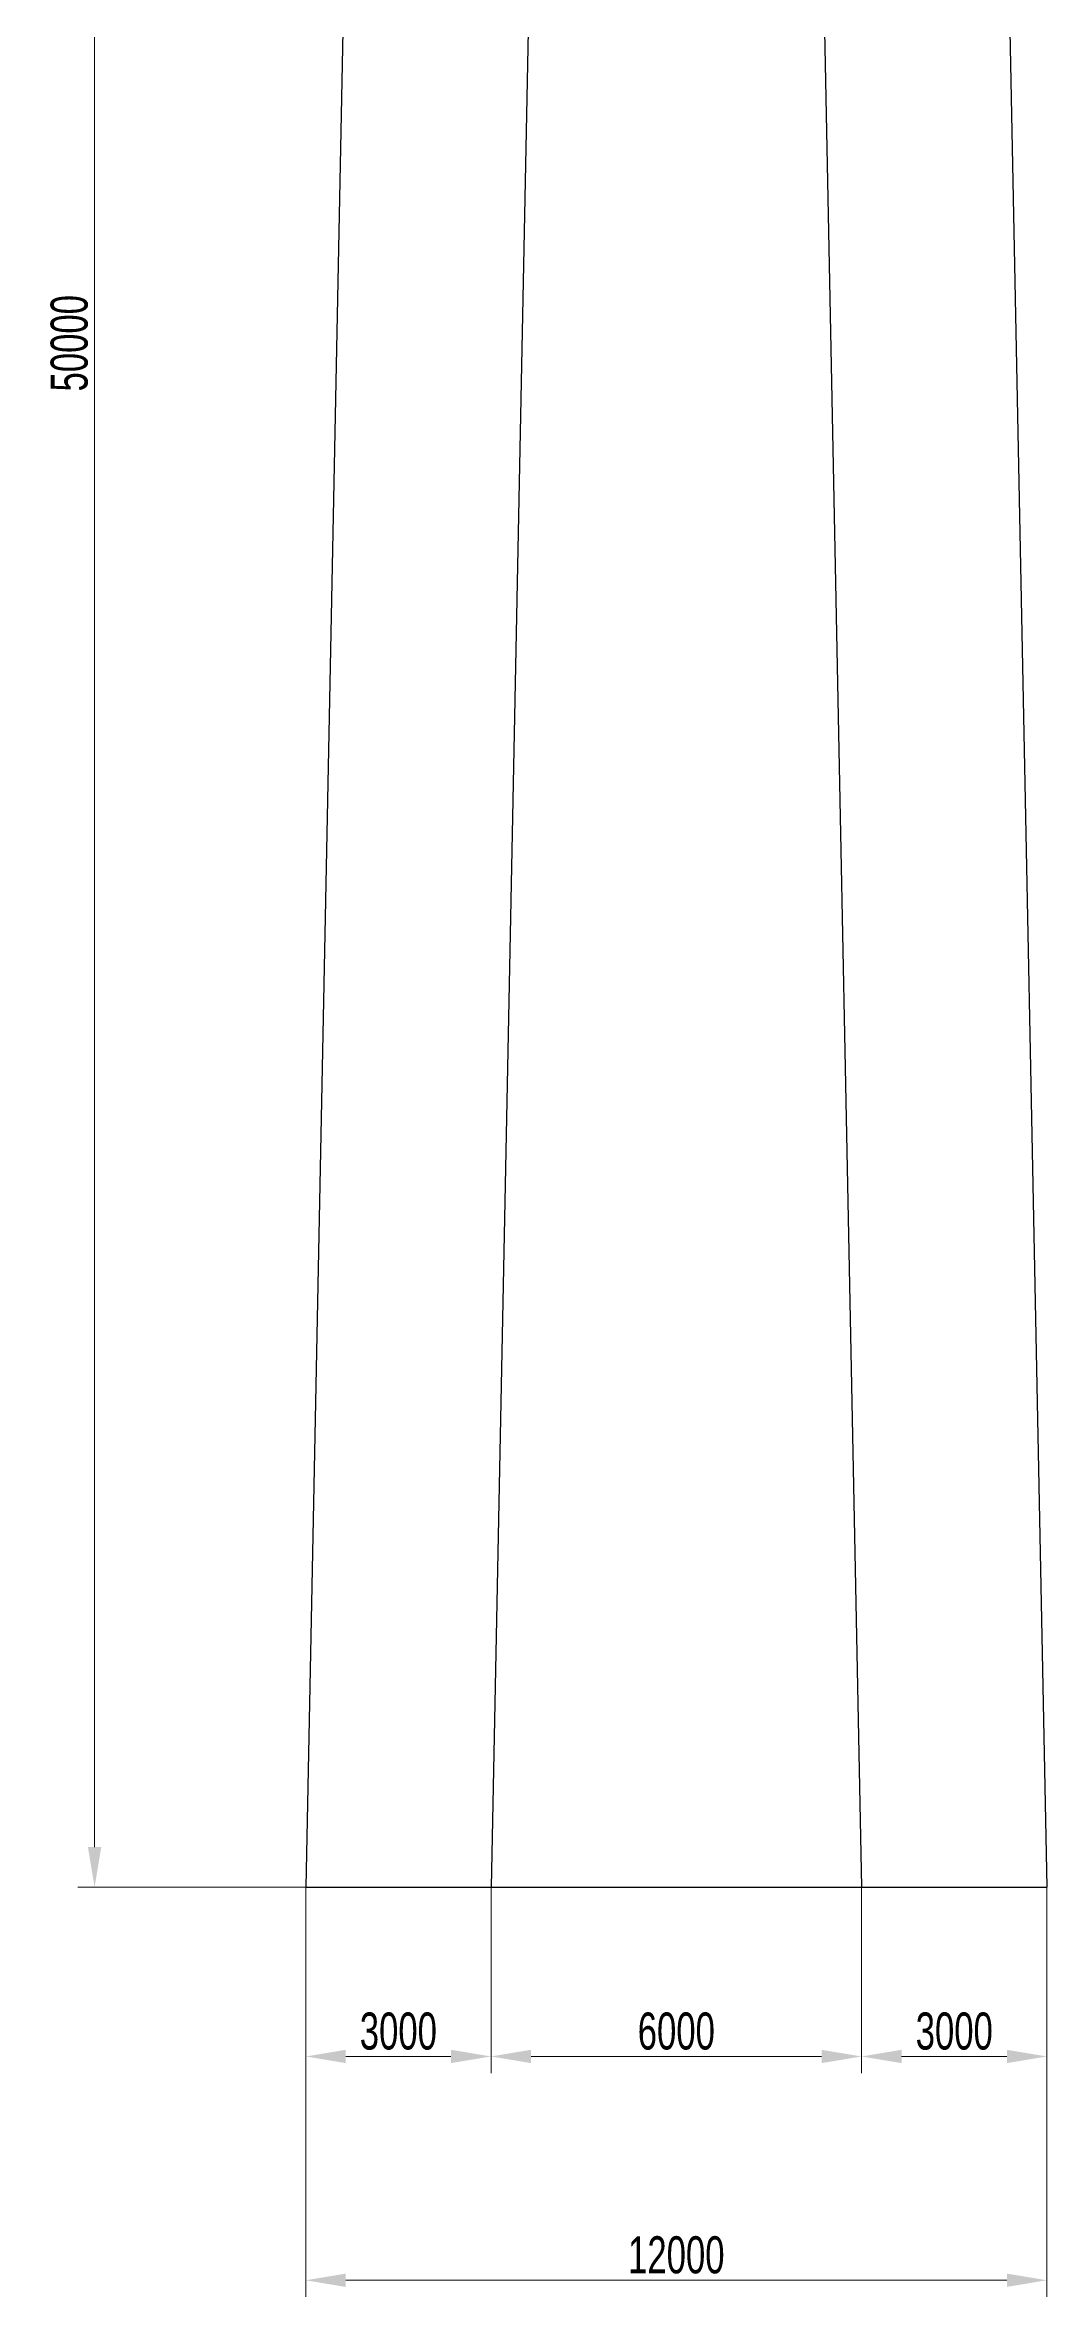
# Model space of a CAD drawing. Header units: millimetres. Extents: x 321435 to 489435, y -71599 to 47189.
# Drawn here: x 438195 to 454415, y -26932 to 9534 of the extents above; entities that cross this region are included whole.
import ezdxf

# ---------------------------------------------------------------- set-up
doc = ezdxf.new("R2010")
doc.units = ezdxf.units.MM
doc.header["$LTSCALE"] = 0.3
doc.header["$PDMODE"] = 34
doc.header["$PDSIZE"] = 5
doc.layers.get('Defpoints').update_dxf_attribs({"lineweight": 50})
doc.layers.add('文字说明', color=1, linetype='Continuous', lineweight=25)
doc.styles.add('CIVIL', font='fsdb_e.shx', dxfattribs={"width": 0.7, "height": 600, "bigfont": 'fsdb.shx'})
doc.dimstyles.new('修改1', dxfattribs={"dimscale": 0.216, "dimtxt": 600, "dimasz": 3000, "dimexe": 1250, "dimexo": 0.625, "dimgap": 500, "dimtad": 1, "dimdec": 0, "dimdsep": 46, "dimtxsty": 'CIVIL', "dimcen": 2.5, "dimclrd": 3, "dimclre": 3, "dimclrt": 3, "dimadec": 0, "dimazin": 0, "dimtfac": 1, "dimtdec": 0, "dimtmove": 1, "dimatfit": 3, "dimfxl": 1, "dimlwd": 18, "dimlwe": 18, "dimarcsym": 0})

# ---------------------------------------------------------------- blocks, each defined once
blk = doc.blocks.new('*D142')
at = {"layer": 'Defpoints', "color": 0, "ltscale": 100, "transparency": 16777216}
for p in [(442415, -20295), (445415, -20295), (445415, -23038)]:
    blk.add_point(p, dxfattribs=at)
at = {"layer": '文字说明', "color": 3, "lineweight": 18, "ltscale": 100, "transparency": 16777216}
for p, q in [((442415, -20295), (442415, -23308)), ((445415, -20295), (445415, -23308)), ((443063, -23038), (444767, -23038))]:
    blk.add_line(p, q, dxfattribs=at)
at = {"layer": '文字说明', "color": 3, "ltscale": 100, "transparency": 16777216}
for points in [[(443063, -22930), (443063, -23146), (442415, -23038)], [(444767, -22930), (444767, -23146), (445415, -23038)]]:
    blk.add_solid(points, dxfattribs=at)
at = {"layer": '文字说明', "color": 3, "ltscale": 100, "transparency": 16777216, "insert": (443915, -22630), "char_height": 600, "attachment_point": 5, "style": 'CIVIL'}
blk.add_mtext('3000', dxfattribs=at)
blk = doc.blocks.new('*D143')
at = {"layer": 'Defpoints', "color": 0, "ltscale": 100, "transparency": 16777216}
for p in [(445415, -20295), (451415, -20295), (451415, -23038)]:
    blk.add_point(p, dxfattribs=at)
at = {"layer": '文字说明', "color": 3, "lineweight": 18, "ltscale": 100, "transparency": 16777216}
for p, q in [((445415, -20295), (445415, -23308)), ((451415, -20295), (451415, -23308)), ((446063, -23038), (450767, -23038))]:
    blk.add_line(p, q, dxfattribs=at)
at = {"layer": '文字说明', "color": 3, "ltscale": 100, "transparency": 16777216}
for points in [[(446063, -22930), (446063, -23146), (445415, -23038)], [(450767, -22930), (450767, -23146), (451415, -23038)]]:
    blk.add_solid(points, dxfattribs=at)
at = {"layer": '文字说明', "color": 3, "ltscale": 100, "transparency": 16777216, "insert": (448415, -22630), "char_height": 600, "attachment_point": 5, "style": 'CIVIL'}
blk.add_mtext('6000', dxfattribs=at)
blk = doc.blocks.new('*D144')
at = {"layer": 'Defpoints', "color": 0, "ltscale": 100, "transparency": 16777216}
for p in [(451415, -20295), (454415, -20295), (451415, -23038)]:
    blk.add_point(p, dxfattribs=at)
at = {"layer": '文字说明', "color": 3, "lineweight": 18, "ltscale": 100, "transparency": 16777216}
for p, q in [((451415, -20295), (451415, -23308)), ((454415, -20295), (454415, -23308)), ((453767, -23038), (452063, -23038))]:
    blk.add_line(p, q, dxfattribs=at)
at = {"layer": '文字说明', "color": 3, "ltscale": 100, "transparency": 16777216}
for points in [[(452063, -22930), (452063, -23146), (451415, -23038)], [(453767, -22930), (453767, -23146), (454415, -23038)]]:
    blk.add_solid(points, dxfattribs=at)
at = {"layer": '文字说明', "color": 3, "ltscale": 100, "transparency": 16777216, "insert": (452915, -22630), "char_height": 600, "attachment_point": 5, "style": 'CIVIL'}
blk.add_mtext('3000', dxfattribs=at)
blk = doc.blocks.new('*D146')
at = {"layer": 'Defpoints', "color": 0, "ltscale": 100, "transparency": 16777216}
for p in [(442415, -20295), (454415, -20295), (442415, -26662)]:
    blk.add_point(p, dxfattribs=at)
at = {"layer": '文字说明', "color": 3, "lineweight": 18, "ltscale": 100, "transparency": 16777216}
for p, q in [((442415, -20295), (442415, -26932)), ((454415, -20295), (454415, -26932)), ((453767, -26662), (443063, -26662))]:
    blk.add_line(p, q, dxfattribs=at)
at = {"layer": '文字说明', "color": 3, "ltscale": 100, "transparency": 16777216}
for points in [[(443063, -26554), (443063, -26770), (442415, -26662)], [(453767, -26554), (453767, -26770), (454415, -26662)]]:
    blk.add_solid(points, dxfattribs=at)
at = {"layer": '文字说明', "color": 3, "ltscale": 100, "transparency": 16777216, "insert": (448415, -26254), "char_height": 600, "attachment_point": 5, "style": 'CIVIL'}
blk.add_mtext('12000', dxfattribs=at)
blk = doc.blocks.new('*D152')
at = {"layer": 'Defpoints', "color": 0, "ltscale": 100, "transparency": 16777216}
for p in [(443415, 29705), (438997, -20295), (443415, -20295)]:
    blk.add_point(p, dxfattribs=at)
at = {"layer": '文字说明', "color": 3, "lineweight": 18, "ltscale": 100, "transparency": 16777216}
for p, q in [((443415, 29705), (438727, 29705)), ((438997, 29057), (438997, -19647)), ((443415, -20295), (438727, -20295))]:
    blk.add_line(p, q, dxfattribs=at)
at = {"layer": '文字说明', "color": 3, "ltscale": 100, "transparency": 16777216}
for points in [[(438889, 29057), (439105, 29057), (438997, 29705)], [(438889, -19647), (439105, -19647), (438997, -20295)]]:
    blk.add_solid(points, dxfattribs=at)
at = {"layer": '文字说明', "color": 3, "ltscale": 100, "transparency": 16777216, "insert": (438589, 4705), "char_height": 600, "attachment_point": 5, "rotation": 90, "style": 'CIVIL'}
blk.add_mtext('50000', dxfattribs=at)

msp = doc.modelspace()

# ---------------------------------------------------------------- linework, layer by layer
at = {"ltscale": 100}
for p, q in [((443415.4, 29705.3), (442415.4, -20294.7)), ((446415.4, 29705.3), (445415.4, -20294.7)), ((450415.4, 29705.3), (451415.4, -20294.7)), ((453415.4, 29705.3), (454415.4, -20294.7)), ((442415.4, -20294.7), (454415.4, -20294.7))]:
    msp.add_line(p, q, dxfattribs=at)

# ---------------------------------------------------------------- dimensions: what is measured, and where the dimension line sits
at = {"layer": '文字说明', "ltscale": 100}
for p1, p2, distance, picture, middle in [((443415.4, 29705.3), (443415.4, -20294.7), -4418.5, '*D152', (438588.9, 4705.3)), ((442415.4, -20294.7), (445415.4, -20294.7), -2743.4, '*D142', (443915.4, -22630.1)), ((454415.4, -20294.7), (442415.4, -20294.7), 6367.7, '*D146', (448415.4, -26254.4)), ((445415.4, -20294.7), (451415.4, -20294.7), -2743.4, '*D143', (448415.4, -22630.1)), ((454415.4, -20294.7), (451415.4, -20294.7), 2743.4, '*D144', (452915.4, -22630.1))]:
    dim = msp.add_aligned_dim(p1=p1, p2=p2, distance=distance, dimstyle='修改1', override={"dimfxl": 1.5}, dxfattribs=at)
    dim.commit()
    dim.dimension.update_dxf_attribs({"geometry": picture, "text_midpoint": middle})

doc.saveas('drawing.dxf')
